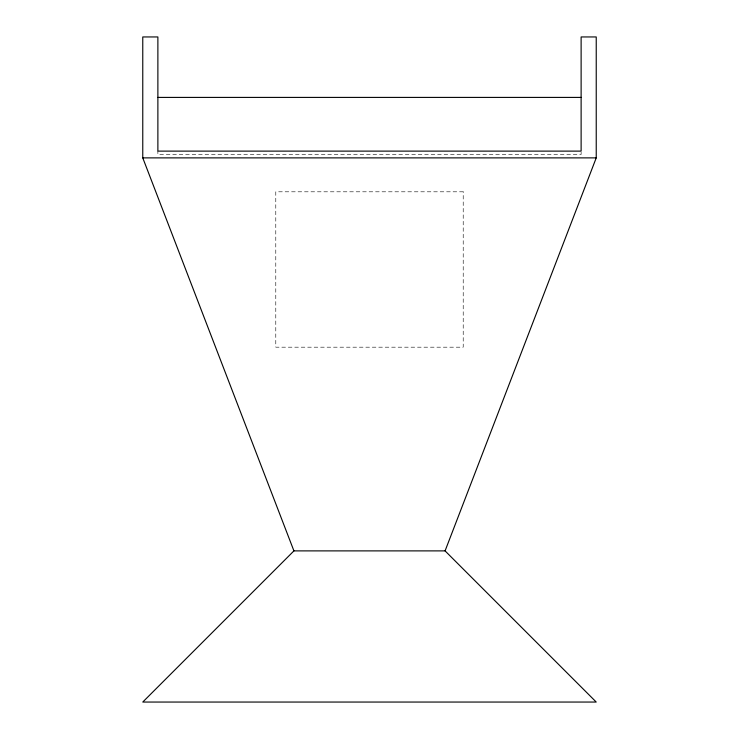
<?xml version="1.0" encoding="UTF-8"?>
<svg xmlns="http://www.w3.org/2000/svg" width="739" height="739" viewBox="0 0 739 739"><rect width="100%" height="100%" fill="white"/><g stroke="black" fill="none" stroke-linecap="round" stroke-linejoin="round"><path stroke-width="0.55" stroke-dasharray="3.69 2.77" d="M581.122 152.216L581.122 154.497L157.878 154.497L157.878 151.116M463.214 191.807L275.786 191.807L275.786 347.182L463.214 347.182L463.214 191.807"/><path stroke-width="1.11" d="M445.081 550.888L596.234 157.878L596.234 36.95L581.122 36.95L581.122 151.116L157.878 151.116L157.878 36.95L142.766 36.95L142.766 157.878L293.919 550.888L142.766 702.05L596.234 702.05L445.081 550.888L293.919 550.888M157.878 97.409L581.122 97.409M142.766 157.878L596.234 157.878"/></g></svg>
